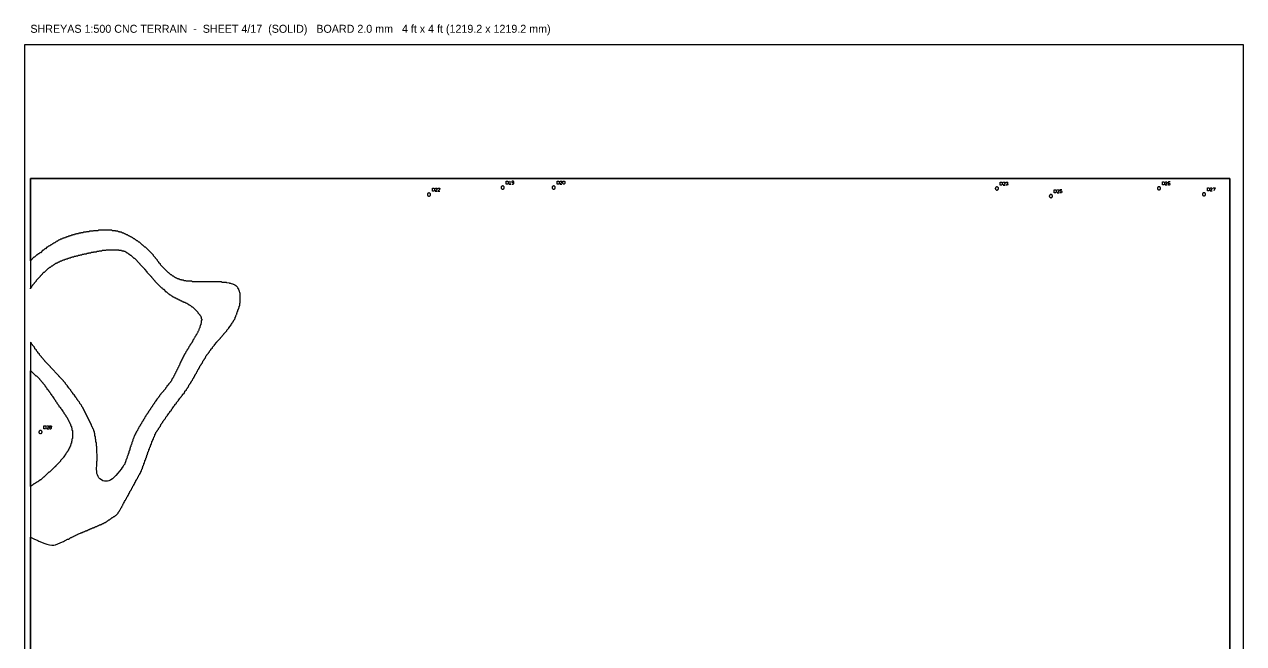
# Model space of a CAD drawing. Header units: millimetres. Extents: x 0 to 1219, y 0 to 1240.
# Drawn here: x 0 to 1219, y 620 to 1240 of the extents above; entities that cross this region are included whole.
import ezdxf

# ---------------------------------------------------------------- set-up
doc = ezdxf.new("R2010")
doc.units = ezdxf.units.MM
for name, color, linetype in [('CUT_DOWEL_3.2', 2, 'Continuous'), ('CUT_OUTER', 1, 'Continuous'), ('ENGRAVE_BLDG_BOX', 5, 'Continuous'), ('ENGRAVE_BLDG_FOOTPRINT', 8, 'Continuous'), ('ENGRAVE_NEXT', 3, 'Continuous'), ('ENGRAVE_TEXT', 2, 'Continuous'), ('NOTES', 7, 'Continuous'), ('SHEET_EDGE', 7, 'Continuous')]:
    doc.layers.add(name, color=color, linetype=linetype)

msp = doc.modelspace()

# ---------------------------------------------------------------- linework, layer by layer
at = {"layer": 'CUT_DOWEL_3.2'}
for points in [[(479.9, 1076.3), (479.9, 1076.5), (479.9, 1076.7), (479.8, 1076.9), (479.7, 1077.1), (479.6, 1077.3), (479.4, 1077.4), (479.3, 1077.6), (479.1, 1077.7), (478.9, 1077.8), (478.7, 1077.8), (478.5, 1077.9), (478.3, 1077.9), (478.1, 1077.9), (477.9, 1077.8), (477.7, 1077.8), (477.5, 1077.7), (477.3, 1077.6), (477.2, 1077.4), (477, 1077.3), (476.9, 1077.1), (476.8, 1076.9), (476.8, 1076.7), (476.7, 1076.5), (476.7, 1076.3), (476.7, 1076.1), (476.8, 1075.9), (476.8, 1075.7), (476.9, 1075.5), (477, 1075.3), (477.2, 1075.2), (477.3, 1075), (477.5, 1074.9), (477.7, 1074.8), (477.9, 1074.8), (478.1, 1074.7), (478.3, 1074.7), (478.5, 1074.7), (478.7, 1074.8), (478.9, 1074.8), (479.1, 1074.9), (479.3, 1075), (479.4, 1075.2), (479.6, 1075.3), (479.7, 1075.5), (479.8, 1075.7), (479.9, 1075.9), (479.9, 1076.1), (479.9, 1076.3)], [(530.9, 1076.3), (530.9, 1076.5), (530.9, 1076.7), (530.8, 1076.9), (530.7, 1077.1), (530.6, 1077.3), (530.4, 1077.4), (530.3, 1077.6), (530.1, 1077.7), (529.9, 1077.8), (529.7, 1077.8), (529.5, 1077.9), (529.3, 1077.9), (529.1, 1077.9), (528.9, 1077.8), (528.7, 1077.8), (528.5, 1077.7), (528.3, 1077.6), (528.2, 1077.4), (528, 1077.3), (527.9, 1077.1), (527.8, 1076.9), (527.8, 1076.7), (527.7, 1076.5), (527.7, 1076.3), (527.7, 1076.1), (527.8, 1075.9), (527.8, 1075.7), (527.9, 1075.5), (528, 1075.3), (528.2, 1075.2), (528.3, 1075), (528.5, 1074.9), (528.7, 1074.8), (528.9, 1074.8), (529.1, 1074.7), (529.3, 1074.7), (529.5, 1074.7), (529.7, 1074.8), (529.9, 1074.8), (530.1, 1074.9), (530.3, 1075), (530.4, 1075.2), (530.6, 1075.3), (530.7, 1075.5), (530.8, 1075.7), (530.9, 1075.9), (530.9, 1076.1), (530.9, 1076.3)], [(974.1, 1075.4), (974.1, 1075.6), (974.1, 1075.8), (974, 1076), (973.9, 1076.2), (973.8, 1076.3), (973.7, 1076.5), (973.5, 1076.6), (973.3, 1076.7), (973.1, 1076.8), (972.9, 1076.9), (972.7, 1076.9), (972.5, 1077), (972.3, 1076.9), (972.1, 1076.9), (971.9, 1076.8), (971.7, 1076.7), (971.6, 1076.6), (971.4, 1076.5), (971.3, 1076.3), (971.1, 1076.2), (971.1, 1076), (971, 1075.8), (970.9, 1075.6), (970.9, 1075.4), (970.9, 1075.2), (971, 1074.9), (971.1, 1074.8), (971.1, 1074.6), (971.3, 1074.4), (971.4, 1074.2), (971.6, 1074.1), (971.7, 1074), (971.9, 1073.9), (972.1, 1073.8), (972.3, 1073.8), (972.5, 1073.8), (972.7, 1073.8), (972.9, 1073.8), (973.1, 1073.9), (973.3, 1074), (973.5, 1074.1), (973.7, 1074.2), (973.8, 1074.4), (973.9, 1074.6), (974, 1074.8), (974.1, 1074.9), (974.1, 1075.2), (974.1, 1075.4)], [(1136.2, 1075.6), (1136.2, 1075.8), (1136.1, 1076), (1136.1, 1076.2), (1136, 1076.4), (1135.8, 1076.5), (1135.7, 1076.7), (1135.5, 1076.8), (1135.4, 1076.9), (1135.2, 1077), (1135, 1077.1), (1134.8, 1077.1), (1134.6, 1077.2), (1134.4, 1077.1), (1134.2, 1077.1), (1134, 1077), (1133.8, 1076.9), (1133.6, 1076.8), (1133.4, 1076.7), (1133.3, 1076.5), (1133.2, 1076.4), (1133.1, 1076.2), (1133, 1076), (1133, 1075.8), (1133, 1075.6), (1133, 1075.4), (1133, 1075.1), (1133.1, 1075), (1133.2, 1074.8), (1133.3, 1074.6), (1133.4, 1074.4), (1133.6, 1074.3), (1133.8, 1074.2), (1134, 1074.1), (1134.2, 1074), (1134.4, 1074), (1134.6, 1074), (1134.8, 1074), (1135, 1074), (1135.2, 1074.1), (1135.4, 1074.2), (1135.5, 1074.3), (1135.7, 1074.4), (1135.8, 1074.6), (1136, 1074.8), (1136.1, 1075), (1136.1, 1075.1), (1136.2, 1075.4), (1136.2, 1075.6)], [(406.2, 1069.3), (406.2, 1069.5), (406.1, 1069.7), (406.1, 1069.9), (406, 1070.1), (405.9, 1070.3), (405.7, 1070.4), (405.6, 1070.6), (405.4, 1070.7), (405.2, 1070.8), (405, 1070.8), (404.8, 1070.9), (404.6, 1070.9), (404.4, 1070.9), (404.2, 1070.8), (404, 1070.8), (403.8, 1070.7), (403.6, 1070.6), (403.5, 1070.4), (403.3, 1070.3), (403.2, 1070.1), (403.1, 1069.9), (403.1, 1069.7), (403, 1069.5), (403, 1069.3), (403, 1069.1), (403.1, 1068.9), (403.1, 1068.7), (403.2, 1068.5), (403.3, 1068.3), (403.5, 1068.2), (403.6, 1068), (403.8, 1067.9), (404, 1067.8), (404.2, 1067.7), (404.4, 1067.7), (404.6, 1067.7), (404.8, 1067.7), (405, 1067.7), (405.2, 1067.8), (405.4, 1067.9), (405.6, 1068), (405.7, 1068.2), (405.9, 1068.3), (406, 1068.5), (406.1, 1068.7), (406.1, 1068.9), (406.2, 1069.1), (406.2, 1069.3)], [(1028.1, 1067.7), (1028.1, 1067.9), (1028.1, 1068.1), (1028, 1068.3), (1027.9, 1068.5), (1027.8, 1068.7), (1027.7, 1068.9), (1027.5, 1069), (1027.3, 1069.1), (1027.1, 1069.2), (1026.9, 1069.3), (1026.7, 1069.3), (1026.5, 1069.3), (1026.3, 1069.3), (1026.1, 1069.3), (1025.9, 1069.2), (1025.7, 1069.1), (1025.6, 1069), (1025.4, 1068.9), (1025.3, 1068.7), (1025.1, 1068.5), (1025.1, 1068.3), (1025, 1068.1), (1024.9, 1067.9), (1024.9, 1067.7), (1024.9, 1067.5), (1025, 1067.3), (1025.1, 1067.1), (1025.1, 1066.9), (1025.3, 1066.8), (1025.4, 1066.6), (1025.6, 1066.5), (1025.7, 1066.3), (1025.9, 1066.3), (1026.1, 1066.2), (1026.3, 1066.1), (1026.5, 1066.1), (1026.7, 1066.1), (1026.9, 1066.2), (1027.1, 1066.3), (1027.3, 1066.3), (1027.5, 1066.5), (1027.7, 1066.6), (1027.8, 1066.8), (1027.9, 1066.9), (1028, 1067.1), (1028.1, 1067.3), (1028.1, 1067.5), (1028.1, 1067.7)], [(1181.2, 1069.6), (1181.2, 1069.8), (1181.1, 1070), (1181.1, 1070.2), (1181, 1070.4), (1180.8, 1070.5), (1180.7, 1070.7), (1180.5, 1070.8), (1180.4, 1070.9), (1180.2, 1071), (1180, 1071.1), (1179.8, 1071.1), (1179.6, 1071.2), (1179.4, 1071.1), (1179.2, 1071.1), (1179, 1071), (1178.8, 1070.9), (1178.6, 1070.8), (1178.4, 1070.7), (1178.3, 1070.5), (1178.2, 1070.4), (1178.1, 1070.2), (1178, 1070), (1178, 1069.8), (1178, 1069.6), (1178, 1069.4), (1178, 1069.1), (1178.1, 1069), (1178.2, 1068.8), (1178.3, 1068.6), (1178.4, 1068.4), (1178.6, 1068.3), (1178.8, 1068.2), (1179, 1068.1), (1179.2, 1068), (1179.4, 1068), (1179.6, 1068), (1179.8, 1068), (1180, 1068), (1180.2, 1068.1), (1180.4, 1068.2), (1180.5, 1068.3), (1180.7, 1068.4), (1180.8, 1068.6), (1181, 1068.8), (1181.1, 1069), (1181.1, 1069.1), (1181.2, 1069.4), (1181.2, 1069.6)], [(17.7, 831.5), (17.7, 831.7), (17.6, 832), (17.6, 832.1), (17.5, 832.3), (17.4, 832.5), (17.2, 832.7), (17.1, 832.8), (16.9, 832.9), (16.7, 833), (16.5, 833.1), (16.3, 833.1), (16.1, 833.1), (15.9, 833.1), (15.7, 833.1), (15.5, 833), (15.3, 832.9), (15.1, 832.8), (15, 832.7), (14.8, 832.5), (14.7, 832.3), (14.6, 832.1), (14.6, 832), (14.5, 831.7), (14.5, 831.5), (14.5, 831.3), (14.6, 831.1), (14.6, 830.9), (14.7, 830.7), (14.8, 830.6), (15, 830.4), (15.1, 830.3), (15.3, 830.2), (15.5, 830.1), (15.7, 830), (15.9, 830), (16.1, 829.9), (16.3, 830), (16.5, 830), (16.7, 830.1), (16.9, 830.2), (17.1, 830.3), (17.2, 830.4), (17.4, 830.6), (17.5, 830.7), (17.6, 830.9), (17.6, 831.1), (17.7, 831.3), (17.7, 831.5)]]:
    msp.add_lwpolyline(points, close=True, dxfattribs=at)
at = {"layer": 'CUT_OUTER'}
msp.add_lwpolyline([(1205.5, 6), (1205.5, 1085.5), (6, 1085.5), (6, 975), (6, 975.5), (7.5, 977), (7.5, 977.5), (8.5, 978.5), (8.5, 979), (10, 980.5), (10, 981), (12, 983), (12, 983.5), (16, 987.5), (16, 988), (16.5, 988.5), (17, 988.5), (17, 989), (18, 990), (18.5, 990), (18.5, 990.5), (19.5, 991.5), (20, 991.5), (24, 995.5), (24.5, 995.5), (25.5, 996.5), (26, 996.5), (27.5, 998), (28, 998), (29, 999), (29.5, 999), (30, 999.5), (30.5, 999.5), (31.5, 1000.5), (32, 1000.5), (32.5, 1001), (33, 1001), (33.5, 1001.5), (34, 1001.5), (34.5, 1002), (35, 1002), (35.5, 1002.5), (36, 1002.5), (36.5, 1003), (37.5, 1003), (38, 1003.5), (38.5, 1003.5), (39, 1004), (40, 1004), (40.5, 1004.5), (41.5, 1004.5), (42, 1005), (43, 1005), (43.5, 1005.5), (44.5, 1005.5), (45, 1006), (46, 1006), (46.5, 1006.5), (47.5, 1006.5), (48, 1007), (49.5, 1007), (50, 1007.5), (51.5, 1007.5), (52, 1008), (53.5, 1008), (54, 1008.5), (55.5, 1008.5), (56, 1009), (57.5, 1009), (58, 1009.5), (59.5, 1009.5), (60, 1010), (62, 1010), (62.5, 1010.5), (64, 1010.5), (64.5, 1011), (66.5, 1011), (67, 1011.5), (69, 1011.5), (69.5, 1012), (72, 1012), (72.5, 1012.5), (74.5, 1012.5), (75, 1013), (77.5, 1013), (78, 1013.5), (81.5, 1013.5), (82, 1014), (94, 1014), (94.5, 1013.5), (97, 1013.5), (97.5, 1013), (99, 1013), (99.5, 1012.5), (100.5, 1012.5), (101, 1012), (101.5, 1012), (102.5, 1011), (103, 1011), (104, 1010), (104.5, 1010), (106, 1008.5), (106.5, 1008.5), (109.5, 1005.5), (110, 1005.5), (115.5, 1000), (115.5, 999.5), (120, 995), (120, 994.5), (122.5, 992), (122.5, 991.5), (126, 988), (126, 987.5), (126.5, 987.5), (127, 987), (127, 986.5), (130.5, 983), (130.5, 982.5), (137, 976), (137.5, 976), (138, 975.5), (138.5, 975), (138.5, 974.5), (139, 974.5), (141.5, 972), (142, 972), (144, 970), (144.5, 970), (145.5, 969), (146, 969), (147, 968), (147.5, 968), (148.5, 967), (149, 967), (149.5, 966.5), (150, 966.5), (150.5, 966), (151, 966), (151.5, 965.5), (152, 965.5), (152.5, 965), (153, 965), (153.5, 964.5), (154, 964.5), (154.5, 964), (155, 964), (155.5, 963.5), (156, 963.5), (156.5, 963), (157, 963), (157.5, 962.5), (158, 962.5), (158.5, 962), (159, 962), (159.5, 961.5), (160.5, 961.5), (161, 961), (161.5, 961), (162, 960.5), (162.5, 960.5), (163, 960), (163.5, 959.9), (164.5, 959), (165, 958.9), (165.5, 958.5), (166, 958.4), (167.5, 957), (168, 956.9), (173.4, 951.5), (173.5, 950.9), (175.4, 949), (175.4, 948.5), (176.4, 947.5), (176.4, 947), (176.8, 946.5), (176.9, 945), (177.3, 944.5), (177.4, 944), (177.3, 943.5), (177, 943.2), (176.9, 943), (176.9, 940.5), (176.4, 940), (176.4, 939), (175.9, 938.5), (175.9, 937.5), (175.5, 937), (175.4, 936), (175, 935.6), (174.9, 935), (174.5, 934.5), (174.4, 933.5), (174, 933), (173.9, 932.5), (173.5, 932.1), (173.4, 931.5), (173, 931), (172.9, 930.5), (172.5, 930), (172.4, 929.5), (171.5, 928.6), (171.4, 928), (170.5, 927), (170.5, 926.5), (170, 926), (169.9, 925.5), (169.5, 925), (169.4, 924.5), (168.5, 923.5), (168.5, 923), (168, 922.5), (168, 922), (167.5, 921.5), (167.5, 921), (166.5, 920), (166.5, 919.5), (165.5, 918.5), (165.5, 918), (164.5, 917), (164.5, 916.5), (164, 916), (164, 915.5), (163.5, 915), (163.5, 914.5), (162.5, 913.5), (162.5, 913), (161.5, 912), (161.5, 911.5), (161, 911), (161, 910.5), (160, 909.5), (160, 909), (159.5, 908.5), (159.5, 908), (159, 907.5), (159, 907), (158.5, 906.5), (158.5, 906), (158, 905.5), (158, 905), (157.5, 904.5), (157.5, 904), (157, 903.5), (157, 903), (156.5, 902.5), (156.5, 902), (156, 901.5), (156, 901), (155.5, 900.5), (155.5, 899.5), (155, 899), (155, 898.5), (154.5, 898), (154.5, 897.5), (154, 897), (154, 896.5), (153.5, 896), (153.5, 895.5), (153, 895), (153, 894.5), (152.5, 894), (152.5, 893.5), (152, 893), (152, 892.5), (151.5, 892), (151.5, 891.5), (151, 891), (151, 890.5), (150.5, 890), (150.5, 889.5), (150, 889), (150, 888.5), (149.5, 888), (149.5, 887.5), (149, 887), (149, 886.5), (148.5, 886), (148.5, 885.5), (147.5, 884.5), (147.5, 884), (147, 883.5), (147, 883), (146, 882), (146, 881.5), (144, 879.5), (144, 879), (142.5, 877.5), (142.5, 877), (141, 875.5), (141, 875), (139, 873), (139, 872.5), (136.5, 870), (136.5, 869.5), (135, 868), (135, 867.5), (134, 866.5), (134, 866), (132.5, 864.5), (132.5, 864), (131, 862.5), (131, 862), (130, 861), (130, 860.5), (129, 859.5), (129, 859), (128, 858), (128, 857.5), (127, 856.5), (127, 856), (126, 855), (126, 854.5), (125, 853.5), (125, 853), (124, 852), (124, 851.5), (123.5, 851), (123.5, 850.5), (122.5, 849.5), (122.5, 849), (121.5, 848), (121.5, 847.5), (120.5, 846.5), (120.5, 846), (120, 845.5), (120, 845), (119, 844), (119, 843.5), (118.5, 843), (118.5, 842.5), (117.5, 841.5), (117.5, 841), (117, 840.5), (117, 840), (116, 839), (116, 838.5), (115.5, 838), (115.5, 837.5), (114.5, 836.5), (114.5, 836), (114, 835.5), (114, 835), (113.5, 834.5), (113.5, 834), (113, 833.5), (113, 833), (112, 832), (112, 831.5), (111.5, 831), (111.5, 830.5), (111, 830), (111, 829.5), (110.5, 829), (110.5, 828.5), (110, 828), (109.9, 827), (109.5, 826.6), (109.5, 826), (109, 825.5), (108.9, 824.5), (108.5, 824), (108.4, 823), (108, 822.5), (107.9, 821.5), (107.5, 821), (107.4, 820), (107, 819.5), (106.9, 818.5), (106.4, 818), (106.4, 817), (105.9, 816.5), (105.9, 815.5), (105.4, 815), (105.3, 813.5), (105, 813.2), (104.9, 813), (104.8, 812.5), (104.4, 812), (104.3, 810.5), (103.9, 810), (103.8, 809), (103.4, 808.5), (103.2, 807.5), (102.9, 807), (102.7, 806), (102.3, 805.5), (102.1, 804.5), (101.8, 804), (101.6, 803), (101.3, 802.5), (101.2, 802), (101, 801.5), (100.7, 801), (100.5, 800), (100.3, 799.5), (99.1, 798), (98.9, 797.5), (98.1, 796.5), (97.8, 796), (96.7, 794.5), (93.5, 790.3), (91.5, 788.1), (89.5, 786), (88, 784.6), (86.5, 783.6), (85.5, 783.1), (84.5, 782.8), (83, 782.4), (81.5, 782.3), (80, 782.5), (78.5, 782.9), (77, 783.6), (75.5, 784.7), (74.5, 785.7), (73.7, 787), (73, 788.6), (72.6, 790), (72.3, 791.5), (72.2, 795), (72.3, 798.5), (72.5, 799.5), (72.5, 802), (72.8, 803), (72.6, 817), (72.1, 817.5), (72.1, 821), (71.6, 821.5), (71.5, 824), (71.1, 824.5), (71, 827), (70.6, 827.5), (70.5, 830), (70.1, 830.5), (70, 832), (69.5, 832.5), (69.5, 833.5), (69, 834), (69, 834.5), (68.5, 835), (68.5, 835.5), (68, 836), (68, 836.5), (67.5, 837), (67.5, 837.5), (67, 838), (67, 839), (66.5, 839.5), (66.5, 840), (66, 840.5), (66, 841), (65.5, 841.5), (65.5, 842), (65, 842.5), (65, 843), (64.5, 843.5), (64.5, 844), (64, 844.5), (64, 845), (63.5, 845.5), (63.5, 846), (63, 846.5), (63, 847), (62.5, 847.5), (62.5, 848), (62, 848.5), (62, 849), (61.5, 849.5), (61.5, 850), (61, 850.5), (61, 851), (60.5, 851.5), (60.5, 852), (60, 852.5), (60, 853), (59.5, 853.5), (59.5, 854), (59, 854.5), (59, 855), (58.5, 855.5), (58.5, 856), (57.5, 857), (57.5, 857.5), (57, 858), (57, 858.5), (55.5, 860), (55.5, 860.5), (55, 861), (55, 861.5), (53.5, 863), (53.5, 863.5), (52.5, 864.5), (52.5, 865), (51.5, 866), (51.5, 866.5), (50, 868), (50, 868.5), (48.5, 870), (48.5, 870.5), (47.5, 871.5), (47.5, 872), (46.5, 873), (46.5, 873.5), (44.5, 875.5), (44.5, 876), (43, 877.5), (43, 878), (41, 880), (41, 880.5), (39, 882.5), (39, 883), (35.5, 886.5), (35.5, 887), (35, 887), (34.5, 887.5), (34.5, 888), (26, 896.5), (26, 897), (20.5, 902.5), (20.5, 903), (17, 906.5), (17, 907), (15, 909), (15, 909.5), (13.5, 911), (13.5, 911.5), (12, 913), (12, 913.5), (10.5, 915), (10.5, 915.5), (10, 916), (10, 916.5), (8, 918.5), (8, 919), (7, 920), (7, 920.5), (6, 921.5), (6, 6)], dxfattribs=at)
at = {"layer": 'ENGRAVE_BLDG_BOX'}
for points in [[(1205.5, 911.3), (1205.5, 938.4), (1205.5, 938.4), (1205.5, 911.3), (1205.5, 911.3)], [(1205.5, 908.4), (1205.5, 885), (1205.5, 885), (1205.5, 908.4), (1205.5, 908.4)], [(1205.5, 881.5), (1205.5, 855.1), (1205.5, 855.1), (1205.5, 881.5), (1205.5, 881.5)]]:
    msp.add_lwpolyline(points, close=True, dxfattribs=at)
at = {"layer": 'ENGRAVE_BLDG_FOOTPRINT'}
for points in [[(1205.5, 938.4), (1205.5, 911.3), (1205.5, 911.3), (1205.5, 938.4), (1205.5, 938.4)], [(1205.5, 885), (1205.5, 908.4), (1205.5, 908.4), (1205.5, 885), (1205.5, 885)], [(1205.5, 855.1), (1205.5, 881.5), (1205.5, 881.5), (1205.5, 855.1), (1205.5, 855.1)]]:
    msp.add_lwpolyline(points, close=True, dxfattribs=at)
at = {"layer": 'ENGRAVE_NEXT'}
msp.add_lwpolyline([(6, 6), (6, 726.5), (10, 724.4), (10, 724.4), (11, 724.1), (13.5, 722.9), (14.5, 722.5), (17, 721.4), (19.5, 720.5), (21.5, 719.7), (22.5, 719.5), (25, 718.8), (27.5, 718.3), (28.5, 718.3), (29.5, 718.4), (31, 718.8), (33.5, 719.7), (38, 721.8), (39, 722.1), (40, 722.8), (41.5, 723.5), (42, 723.8), (42.5, 723.9), (43, 724.3), (44, 724.5), (45, 725.2), (45.5, 725.4), (46, 725.7), (46.5, 725.9), (47, 726.2), (47.5, 726.3), (48, 726.7), (48.5, 726.8), (49, 727.2), (49.5, 727.3), (50, 727.7), (50.5, 727.8), (51, 728.2), (51.5, 728.3), (52, 728.7), (52.5, 728.8), (53, 729.2), (53.5, 729.3), (54, 729.6), (54.5, 729.7), (55, 730.1), (56, 730.3), (56.5, 730.6), (57, 730.7), (57.5, 731.1), (58, 731.2), (58.5, 731.6), (59.5, 731.7), (60, 732.1), (60.5, 732.2), (61, 732.6), (62, 732.7), (62.5, 733.1), (63, 733.2), (63.5, 733.6), (64, 733.7), (64.5, 734.1), (65, 734.2), (65.5, 734.6), (66.5, 734.7), (66.8, 735), (67, 735.1), (67.5, 735.2), (68, 735.6), (69, 735.7), (69.5, 736.1), (70, 736.1), (70.5, 736.6), (71, 736.6), (71.5, 737.1), (72.5, 737.2), (73, 737.6), (73.5, 737.6), (74, 738.1), (74.5, 738.1), (75, 738.6), (76, 738.6), (76.5, 739.1), (77, 739.1), (77.5, 739.6), (78, 739.6), (78.5, 740.1), (79, 740.1), (79.5, 740.6), (80, 740.6), (80.5, 741.1), (81, 741.1), (81.5, 741.6), (82, 741.6), (83, 742.6), (83.5, 742.6), (84.5, 743.6), (85, 743.6), (86, 744.6), (86.5, 744.6), (87.9, 746), (88.5, 746.1), (89.5, 747.1), (90, 747.1), (91, 748.1), (91.5, 748.1), (93.9, 750.5), (93.9, 751), (94.9, 752), (94.9, 752.5), (95.4, 753), (95.5, 753.5), (95.9, 754), (96, 754.5), (96.4, 755), (96.5, 755.5), (97.4, 756.5), (97.5, 757), (97.9, 757.5), (98, 758), (98.4, 758.5), (98.5, 759), (98.9, 759.5), (99, 760), (99.9, 761), (100, 762), (100.9, 763), (101, 763.5), (101.5, 764), (101.5, 764.5), (102, 765), (102, 765.5), (102.5, 766), (102.5, 766.5), (103.5, 767.5), (103.5, 768), (104, 768.5), (104, 769), (104.5, 769.5), (104.5, 770), (105, 770.5), (105, 771), (105.5, 771.5), (105.5, 772), (106.5, 773), (106.5, 773.5), (107, 774), (107, 774.5), (107.5, 775), (107.5, 775.5), (108, 776), (108, 776.5), (108.5, 777), (108.5, 777.5), (109.5, 778.5), (109.5, 779), (110, 779.5), (110, 780), (110.5, 780.5), (110.5, 781), (111, 781.5), (111, 782), (111.5, 782.5), (111.5, 783), (112, 783.5), (112, 784), (113, 785), (113, 785.5), (113.5, 786), (113.5, 786.5), (114, 787), (114, 787.5), (114.5, 788), (114.5, 788.5), (115.5, 789.5), (115.5, 790), (116, 790.5), (116, 791), (116.5, 791.5), (116.5, 792), (117, 792.5), (117, 793.5), (117.5, 794), (117.5, 794.5), (118, 795), (118, 796), (118.5, 796.5), (118.5, 797.5), (119, 798), (119, 798.5), (119.5, 799), (119.5, 800), (120, 800.5), (120, 801.5), (120.5, 802), (120.5, 803), (121, 803.5), (121, 804), (121.5, 804.5), (121.5, 805.5), (122, 806), (122, 807), (122.5, 807.5), (122.5, 808.5), (123, 809), (123, 810), (123.5, 810.5), (123.5, 811.5), (124, 812), (124, 812.5), (124.5, 813), (124.5, 814), (125, 814.5), (125, 815.5), (125.5, 816), (125.5, 816.5), (126, 817), (126, 818), (126.5, 818.5), (126.5, 819), (127, 819.5), (127, 820.5), (127.5, 821), (127.5, 822), (128, 822.5), (128, 823), (128.5, 823.5), (128.5, 824), (129, 824.5), (129, 825.5), (129.5, 826), (129.5, 826.5), (130, 827), (130, 827.5), (130.5, 828), (130.5, 829), (131, 829.5), (131, 830), (131.5, 830.5), (131.5, 831), (132.5, 832), (132.5, 832.5), (133, 833), (133, 833.5), (134, 834.5), (134, 835), (135, 836), (135, 836.5), (136, 837.5), (136, 838), (136.5, 838.5), (136.5, 839), (137.5, 840), (137.5, 840.5), (138.5, 841.5), (138.5, 842), (139.5, 843), (139.5, 843.5), (141, 845), (141, 845.5), (141.5, 846), (141.5, 846.5), (143, 848), (143, 848.5), (144.5, 850), (144.5, 850.5), (145.5, 851.5), (145.5, 852), (147, 853.5), (147, 854), (148, 855), (148, 855.5), (149.5, 857), (149.5, 857.5), (150.5, 858.5), (150.5, 859), (152, 860.5), (152, 861), (154, 863), (154, 863.5), (155.5, 865), (155.5, 865.5), (157, 867), (157, 867.5), (158, 868.5), (158, 869), (160, 871), (160, 871.5), (160.5, 872), (160.5, 872.5), (162, 874), (162, 874.5), (163, 875.5), (163, 876), (164, 877), (164, 877.5), (164.5, 878), (164.5, 878.5), (165.5, 879.5), (165.5, 880), (166.5, 881), (166.5, 881.5), (167, 882), (167, 882.5), (168, 883.5), (168, 884), (168.5, 884.5), (168.5, 885), (169.5, 886), (169.5, 886.5), (170, 887), (170, 887.5), (170.5, 888), (170.5, 888.5), (171, 889), (171, 889.5), (172, 890.5), (172, 891), (172.5, 891.5), (172.5, 892), (173, 892.5), (173, 893), (173.5, 893.5), (173.5, 894), (174.5, 895), (174.5, 895.5), (175, 896), (175, 896.5), (175.5, 897), (175.5, 897.5), (176.5, 898.5), (176.5, 899), (177, 899.5), (177, 900), (178, 901), (178, 901.5), (178.5, 902), (178.5, 902.5), (179.5, 903.5), (179.5, 904), (180, 904.5), (180, 905), (181, 906), (181, 906.5), (181.5, 907), (181.5, 907.5), (182.5, 908.5), (182.5, 909), (184, 910.5), (184, 911), (185, 912), (185, 912.5), (186.5, 914), (186.5, 914.5), (188, 916), (188, 916.5), (190, 918.5), (190, 919), (192.5, 921.5), (192.5, 922), (196, 925.5), (196, 926), (199.4, 929.5), (199.5, 930), (202.4, 933), (202.5, 933.5), (204.4, 935.5), (204.5, 936), (205.9, 937.5), (206, 938), (206.9, 939), (207, 939.5), (207.9, 940.5), (208, 941.1), (208.9, 942), (208.9, 942.5), (209.4, 943), (209.4, 943.5), (210.4, 944.5), (210.4, 945), (210.9, 945.5), (210.9, 946.5), (211.4, 947), (211.4, 948), (211.9, 948.5), (212, 949.1), (212.4, 949.5), (212.4, 950.5), (212.9, 951), (212.9, 952), (213.4, 952.5), (213.4, 953.5), (213.9, 954), (213.9, 954.5), (214.3, 955), (214.4, 956), (214.8, 956.5), (214.9, 957.5), (215.3, 958), (215.4, 960.5), (215.5, 960.7), (215.8, 961), (215.9, 963.5), (215.8, 970), (215.7, 970.5), (215.3, 971), (215.1, 972.5), (214.8, 973), (214.6, 974), (214.3, 974.5), (214.1, 975), (213.3, 976), (213.1, 976.5), (212, 977.6), (211.5, 977.8), (210.5, 978.6), (210, 978.8), (209.5, 979.2), (209, 979.3), (208.5, 979.7), (207, 979.9), (206.5, 980.2), (205.5, 980.4), (205, 980.7), (202.5, 980.9), (202, 981.3), (201.5, 981.4), (197.5, 981.4), (197, 981.9), (196.5, 981.9), (168, 982), (167.5, 982.5), (162, 982.5), (161.5, 983), (159.5, 983), (159, 983.5), (157.5, 983.5), (157, 984), (155.5, 984), (155, 984.5), (154.5, 984.5), (154, 985), (153, 985), (152.5, 985.5), (152, 985.5), (151.5, 986), (151, 986), (150.5, 986.5), (150, 986.5), (149, 987.5), (148.5, 987.5), (147, 989), (146.5, 989), (144.5, 991), (144, 991), (142.5, 992.5), (136, 999), (136, 999.5), (134.5, 1001), (134.5, 1001.5), (133, 1003), (133, 1003.5), (131, 1005.5), (131, 1006), (129, 1008), (129, 1008.5), (121, 1016.5), (120.5, 1016.5), (118.5, 1018.5), (118, 1018.5), (115, 1021.5), (114.5, 1021.5), (113, 1023), (112.5, 1023), (111.5, 1024), (111, 1024), (110, 1025), (109.5, 1025), (108.5, 1026), (108, 1026), (107.5, 1026.5), (107, 1026.5), (106.5, 1027), (106, 1027), (105.5, 1027.5), (105, 1027.5), (104.5, 1028), (104, 1028), (103, 1029), (102, 1029), (101.5, 1029.5), (101, 1029.5), (100.5, 1030), (100, 1030), (99.5, 1030.5), (98.5, 1030.5), (98, 1031), (97.5, 1031), (97, 1031.5), (95.5, 1031.5), (95, 1032), (94, 1032), (93.5, 1032.5), (91.5, 1032.5), (91, 1033), (88, 1033), (87.5, 1033.5), (81, 1033.5), (74, 1033.5), (73.5, 1033), (69, 1033), (68.5, 1032.5), (65, 1032.5), (64.5, 1032), (62, 1032), (61.5, 1031.5), (59, 1031.5), (58.5, 1031), (56.5, 1031), (56, 1030.5), (54.5, 1030.5), (54, 1030), (52, 1030), (51.5, 1029.5), (50.5, 1029.5), (50, 1029), (48.5, 1029), (48, 1028.5), (47, 1028.5), (46.5, 1028), (45.5, 1028), (45, 1027.5), (44, 1027.5), (43.5, 1027), (42.5, 1027), (42, 1026.5), (41.5, 1026.5), (41, 1026), (40, 1026), (39.5, 1025.5), (38.5, 1025.5), (38, 1025), (37.5, 1025), (37, 1024.5), (36, 1024.5), (35.5, 1024), (35, 1024), (34.5, 1023.5), (34, 1023.5), (33, 1022.5), (32.5, 1022.5), (32, 1022), (31.5, 1022), (30.5, 1021), (30, 1021), (29.5, 1020.5), (29, 1020.5), (28.5, 1020), (28, 1020), (27, 1019), (26.5, 1019), (25.5, 1018), (25, 1018), (24.5, 1017.5), (24, 1017.5), (23, 1016.5), (22.5, 1016.5), (21, 1015), (20.5, 1015), (19, 1013.5), (18.5, 1013.5), (16, 1011), (15.5, 1011), (14.5, 1010), (14, 1010), (12.5, 1008.5), (12, 1008.5), (10, 1006.5), (9.5, 1006.5), (6, 1003), (6, 1085.5), (1205.5, 1085.5), (1205.5, 6)], dxfattribs=at)
msp.add_lwpolyline([(6.5, 893), (11.5, 888), (12, 888), (14.5, 885.5), (15, 885), (15, 884.5), (18.5, 881), (18.5, 880.5), (20.5, 878.5), (20.5, 878), (21.5, 877), (21.5, 876.5), (22.5, 875.5), (22.5, 875), (24, 873.5), (24, 873), (25, 872), (25, 871.5), (26, 870.5), (26, 870), (27, 869), (27, 868.5), (28, 867.5), (28, 867), (29.5, 865.5), (29.5, 865), (30, 864.5), (30, 864), (31, 863), (31, 862.5), (32.5, 861), (32.5, 860.5), (33.5, 859.5), (33.5, 859), (34.5, 858), (34.5, 857.5), (36, 856), (36, 855.5), (37, 854.5), (37, 854), (38.5, 852.5), (38.5, 852), (39.5, 851), (39.5, 850.5), (40.5, 849.5), (40.5, 849), (41.5, 848), (41.5, 847.5), (42.5, 846.5), (42.5, 846), (43, 845.5), (43, 845), (43.5, 844.5), (43.5, 844), (44, 843.5), (44, 843), (44.5, 842.5), (44.5, 842), (45, 841.5), (45, 841), (45.5, 840.5), (45.5, 840), (46, 839.5), (46, 838.5), (46.5, 838), (46.5, 837.5), (47, 837), (47, 836), (47.5, 835.5), (47.5, 833.5), (48, 833), (48, 828), (48, 825), (47.5, 824.5), (47.5, 822.5), (47, 822), (47, 820.5), (46.5, 820), (46.5, 819), (46, 818.5), (46, 817.5), (45.5, 817), (45.5, 816.5), (45, 816), (45, 815.5), (44.5, 815), (44.5, 814.5), (44, 814), (44, 813.5), (43.5, 813), (43.5, 812.5), (42.5, 811.5), (42.5, 811), (41.6, 810), (41.5, 809.5), (40.6, 808.5), (40.5, 808), (39.1, 806.5), (39, 806), (36.1, 803), (36, 802.4), (31.1, 797.5), (31, 796.9), (30.5, 796.9), (25.1, 791.5), (25, 791.4), (24.5, 791.3), (19.6, 786.5), (19.5, 786.4), (19, 786.3), (16.5, 783.9), (16, 783.8), (15.2, 783), (15, 782.8), (14.5, 782.7), (13.5, 781.8), (13, 781.7), (12.5, 781.3), (12, 781.1), (11, 780.3), (10.5, 780.1), (10, 779.7), (9.5, 779.6), (8.5, 778.7), (8, 778.5), (7, 777.7), (6.5, 777.5), (6, 777.1), (6, 893), (6.5, 893)], close=True, dxfattribs=at)
at = {"layer": 'ENGRAVE_TEXT'}
for points in [[(408, 1072.7), (408, 1075.7), (409.5, 1075.7), (410, 1075.2), (410, 1073.2), (409.5, 1072.7), (408, 1072.7)], [(410.8, 1075.2), (411.3, 1075.7), (412.3, 1075.7), (412.8, 1075.2), (412.8, 1074.7), (410.8, 1072.7), (412.8, 1072.7)], [(413.6, 1075.2), (414.1, 1075.7), (415.1, 1075.7), (415.6, 1075.2), (415.6, 1074.7), (413.6, 1072.7), (415.6, 1072.7)], [(481.7, 1079.7), (481.7, 1082.7), (483.2, 1082.7), (483.7, 1082.2), (483.7, 1080.2), (483.2, 1079.7), (481.7, 1079.7)], [(484.5, 1079.7), (486.5, 1079.7)], [(485, 1082.2), (485.5, 1082.7), (485.5, 1079.7)], [(487.3, 1079.7), (488.8, 1079.7), (489.3, 1080.2), (489.3, 1082.2), (488.8, 1082.7), (487.8, 1082.7), (487.3, 1082.2), (487.3, 1081.7), (487.8, 1081.2), (488.8, 1081.2), (489.3, 1081.7)], [(532.7, 1079.7), (532.7, 1082.7), (534.2, 1082.7), (534.7, 1082.2), (534.7, 1080.2), (534.2, 1079.7), (532.7, 1079.7)], [(535.5, 1082.2), (536, 1082.7), (537, 1082.7), (537.5, 1082.2), (537.5, 1081.7), (535.5, 1079.7), (537.5, 1079.7)], [(538.3, 1080.2), (538.3, 1082.2), (538.8, 1082.7), (539.8, 1082.7), (540.3, 1082.2), (540.3, 1080.2), (539.8, 1079.7), (538.8, 1079.7), (538.3, 1080.2)], [(975.9, 1078.8), (975.9, 1081.8), (977.4, 1081.8), (977.9, 1081.3), (977.9, 1079.3), (977.4, 1078.8), (975.9, 1078.8)], [(978.7, 1081.3), (979.2, 1081.8), (980.2, 1081.8), (980.7, 1081.3), (980.7, 1080.8), (978.7, 1078.8), (980.7, 1078.8)], [(981.5, 1081.8), (983.5, 1081.8), (982.5, 1080.5), (983.5, 1080), (983.5, 1079.3), (983, 1078.8), (982, 1078.8), (981.5, 1079.3)], [(1029.9, 1071.1), (1029.9, 1074.1), (1031.4, 1074.1), (1031.9, 1073.6), (1031.9, 1071.6), (1031.4, 1071.1), (1029.9, 1071.1)], [(1032.7, 1073.6), (1033.2, 1074.1), (1034.2, 1074.1), (1034.7, 1073.6), (1034.7, 1073.1), (1032.7, 1071.1), (1034.7, 1071.1)], [(1037.5, 1074.1), (1035.5, 1074.1), (1035.5, 1072.9), (1037, 1072.9), (1037.5, 1072.4), (1037.5, 1071.6), (1037, 1071.1), (1036, 1071.1), (1035.5, 1071.6)], [(1138, 1079), (1138, 1082), (1139.5, 1082), (1140, 1081.5), (1140, 1079.5), (1139.5, 1079), (1138, 1079)], [(1140.8, 1081.5), (1141.3, 1082), (1142.3, 1082), (1142.8, 1081.5), (1142.8, 1081), (1140.8, 1079), (1142.8, 1079)], [(1145.6, 1082), (1144.1, 1082), (1143.6, 1081.5), (1143.6, 1079.5), (1144.1, 1079), (1145.1, 1079), (1145.6, 1079.5), (1145.6, 1080), (1145.1, 1080.5), (1144.1, 1080.5), (1143.6, 1080)], [(1183, 1073), (1183, 1076), (1184.5, 1076), (1185, 1075.5), (1185, 1073.5), (1184.5, 1073), (1183, 1073)], [(1185.8, 1075.5), (1186.3, 1076), (1187.3, 1076), (1187.8, 1075.5), (1187.8, 1075), (1185.8, 1073), (1187.8, 1073)], [(1188.6, 1076), (1190.6, 1076), (1189.3, 1073)], [(19.5, 834.9), (19.5, 837.9), (21, 837.9), (21.5, 837.4), (21.5, 835.4), (21, 834.9), (19.5, 834.9)], [(22.3, 837.4), (22.8, 837.9), (23.8, 837.9), (24.3, 837.4), (24.3, 836.9), (22.3, 834.9), (24.3, 834.9)], [(25.6, 836.4), (25.1, 836.9), (25.1, 837.4), (25.6, 837.9), (26.6, 837.9), (27.1, 837.4), (27.1, 836.9), (26.6, 836.4), (25.6, 836.4), (25.1, 835.9), (25.1, 835.4), (25.6, 834.9), (26.6, 834.9), (27.1, 835.4), (27.1, 835.9), (26.6, 836.4)]]:
    msp.add_lwpolyline(points, dxfattribs=at)
at = {"layer": 'SHEET_EDGE'}
msp.add_lwpolyline([(0, 0), (1219.2, 0), (1219.2, 1219.2), (0, 1219.2)], close=True, dxfattribs=at)

# ---------------------------------------------------------------- texts
at = {"layer": 'NOTES'}
msp.add_text('SHREYAS 1:500 CNC TERRAIN  -  SHEET 4/17  (SOLID)   BOARD 2.0 mm   4 ft x 4 ft (1219.2 x 1219.2 mm)', height=8, dxfattribs=at).set_placement((6, 1231.2))

doc.saveas('drawing.dxf')
